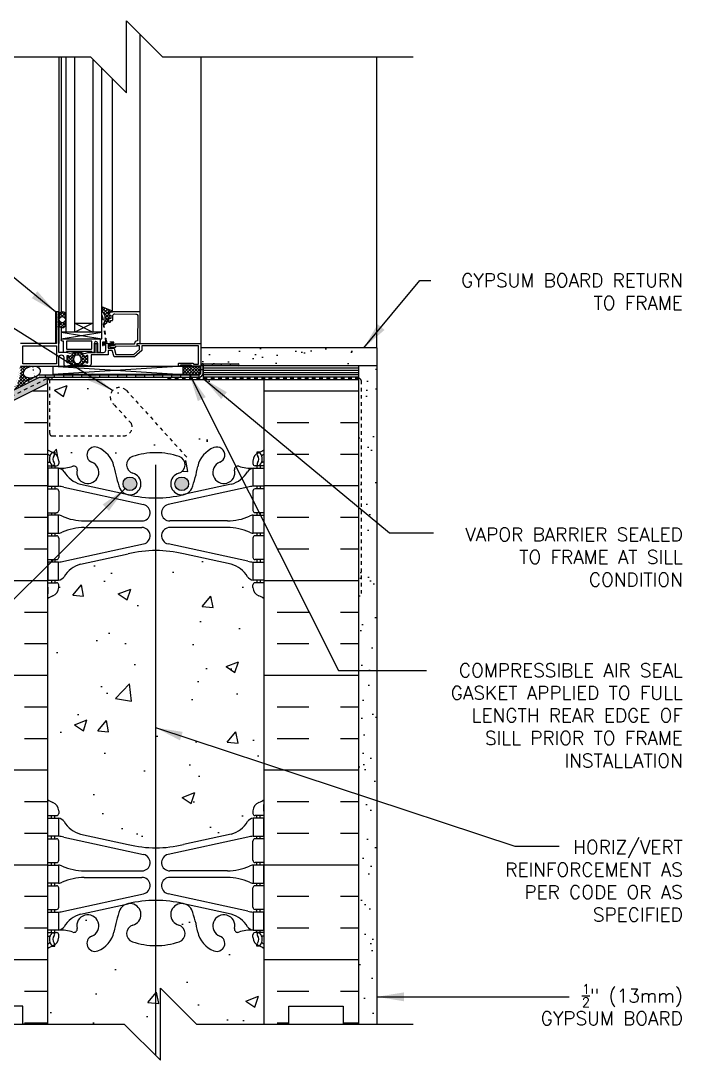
# Model space of a CAD drawing. Header units: inches. Extents: x 2671 to 2825, y 351 to 410.
# Drawn here: x 2804.15 to 2822.48, y 367.01 to 395.8 of the extents above; entities that cross this region are included whole.
import ezdxf

# ---------------------------------------------------------------- set-up
doc = ezdxf.new("R2010")
doc.units = ezdxf.units.IN
doc.header["$LTSCALE"] = 0.5
doc.header["$MEASUREMENT"] = 0
doc.linetypes.add('DASHED2', pattern=[0.375, 0.25, -0.125])
doc.linetypes.add('HIDDEN2', pattern=[0.1875, 0.125, -0.0625])
for name, color, linetype in [('HATCH', 12, 'CONTINUOUS'), ('LINE18', 9, 'CONTINUOUS'), ('line25', 2, 'CONTINUOUS'), ('LINE50', 5, 'CONTINUOUS'), ('LINE65', 3, 'CONTINUOUS'), ('LINE9', 9, 'CONTINUOUS'), ('TEXT', 4, 'CONTINUOUS'), ('Web_Edge', 9, 'CONTINUOUS')]:
    doc.layers.add(name, color=color, linetype=linetype)
doc.styles.add('DIM', font='romans.shx', dxfattribs={"width": 0.7})
doc.styles.get("Standard").update_dxf_attribs({"font": 'romans.shx'})
doc.dimstyles.new('ext_12', dxfattribs={"dimscale": 12, "dimtxt": 0.09375, "dimasz": 0.09375, "dimexe": 0.09375, "dimexo": 0.0625, "dimgap": 0.0625, "dimtad": 1, "dimdec": 1, "dimzin": 3, "dimdsep": 46, "dimlunit": 4, "dimtxsty": 'DIM', "dimcen": 0.09, "dimdle": 0.09375, "dimclrt": 4, "dimadec": 0, "dimazin": 0, "dimtfac": 1, "dimtdec": 1, "dimtmove": 2, "dimatfit": 3, "dimfxl": 1, "dimfrac": 2, "dimtolj": 1, "dimtzin": 0, "dimarcsym": 0})
pattern_1 = [(45, (84.75573, -136.8279), (-0.0441941738, 0.0441941738), []), (135, (84.75573, -136.8279), (-0.0441941738, -0.0441941738), [])]

msp = doc.modelspace()

# ---------------------------------------------------------------- hatches: boundary and pattern name
at = {"layer": 'HATCH'}
h = msp.add_hatch(dxfattribs=at)
h.set_pattern_fill('ANSI37', color=256, scale=0.5, style=0)
h.set_pattern_definition(pattern_1)
h.paths.add_polyline_path([(2805.399, 387.396), (2805.399, 387.643, 0.973119), (2805.209, 387.648), (2805.209, 387.396, 1.00028)])
h.paths.add_polyline_path([(2805.216, 387.519, -1), (2805.391, 387.519, -1)], flags=16)
h.paths.add_polyline_path([(2806.57, 387.737), (2806.695, 387.737, 0.392741), (2806.675, 387.763), (2806.399, 387.874), (2806.399, 387.769, -0.314564), (2806.453, 387.426), (2806.457, 387.4), (2806.483, 387.4, 0.149443), (2806.586, 387.519), (2806.586, 387.519, -0.192913), (2806.594, 387.54, 0.089226), (2806.608, 387.634), (2806.589, 387.637, -0.315299), (2806.587, 387.64)])
h.paths.add_polyline_path([(2805.932, 386.358, -0.772598), (2805.957, 386.344, 0.343149), (2805.962, 386.332), (2805.978, 386.323, 0.131652), (2805.982, 386.322), (2806.001, 386.322, 0.414214), (2806.009, 386.33), (2806.009, 386.519, 0.414214), (2806.001, 386.527), (2805.982, 386.527, 0.131652), (2805.978, 386.526), (2805.962, 386.517, 0.343149), (2805.957, 386.505, -0.772598), (2805.932, 386.491), (2805.824, 386.598), (2805.618, 386.598), (2805.511, 386.491, -0.772598), (2805.486, 386.505, 0.343149), (2805.481, 386.517), (2805.465, 386.526, 0.131652), (2805.461, 386.527), (2805.442, 386.527, 0.414214), (2805.434, 386.519), (2805.434, 386.33, 0.414214), (2805.442, 386.322), (2805.461, 386.322, 0.131652), (2805.465, 386.323), (2805.481, 386.332, 0.343149), (2805.486, 386.344, -0.772598), (2805.511, 386.358), (2805.618, 386.251), (2805.824, 386.251)])
h.paths.add_polyline_path([(2805.749, 386.539), (2805.694, 386.539, 0.323848), (2805.637, 386.498, 0.326502), (2805.637, 386.351, 0.323848), (2805.694, 386.309), (2805.749, 386.309, 0.323848), (2805.806, 386.351, 0.326502), (2805.806, 386.498, 0.323848)], flags=16)
h = msp.add_hatch(dxfattribs=at)
h.set_pattern_fill('AR-SAND', color=256, scale=0.5)
h.set_pattern_definition([(37.5, (84.7557, -136.8279), (-0.03149668, 0.96341188), [0, -0.76, 0, -0.85, 0, -0.8125]), (7.5, (84.7557, -136.8279), (0.88488835, 1.41107303), [0, -0.41, 0, -0.685, 0, -0.2625]), (327.5, (84.1407, -136.8279), (1.55707093, 0.00282953), [0, -0.25, 0, -0.9, 0, -1.175]), (317.5, (84.1407, -136.8279), (1.5030633, 0.4388378), [0, -0.125, 0, -0.59, 0, -0.675])])
edge = h.paths.add_edge_path()
edge.add_line((2814.019, 386.739), (2809.144, 386.739))
edge.add_line((2809.144, 386.739), (2809.144, 386.239))
edge.add_arc((2809.206, 386.239), 0.0625, 90, 180, ccw=False)
edge.add_line((2809.206, 386.301), (2810.175, 386.301))
edge.add_line((2810.175, 386.301), (2810.175, 386.239))
edge.add_line((2810.175, 386.239), (2813.519, 386.239))
edge.add_line((2813.519, 386.239), (2813.519, 384.364))
edge.add_line((2813.519, 384.364), (2813.519, 368.009))
edge.add_line((2813.519, 368.009), (2814.019, 368.009))
edge.add_line((2814.019, 368.009), (2814.019, 386.739))
h = msp.add_hatch(dxfattribs=at)
h.set_pattern_fill('ANSI37', color=256, scale=0.5)
h.set_pattern_definition(pattern_1)
edge = h.paths.add_edge_path()
edge.add_ellipse((2804.459, 386.07), major_axis=(0.228, 0.062), ratio=0.681129, start_angle=70.6754, end_angle=280.6035, ccw=False)
edge.add_line((2804.495, 386.237), (2804.144, 386.237))
edge.add_arc((2803.034, 386.173), 1.112, -32.7538, 3.2914, ccw=False)
edge.add_line((2803.969, 385.572), (2804.297, 385.736))
edge.add_arc((2804.282, 385.763), 0.0313, 117.8751, 297.8751, ccw=False)
edge.add_line((2804.268, 385.791), (2804.543, 385.929))
h.paths.add_polyline_path([(2804.24, 385.986), (2804.24, 385.986), (2804.236, 385.994)])
h = msp.add_hatch(color=7, dxfattribs=at)
h.dxf.hatch_style = 1
h.paths.add_polyline_path([(2810.175, 386.301), (2809.956, 386.301), (2809.956, 386.239), (2810.175, 386.239, 1)])
h.paths.add_polyline_path([(2809.706, 386.301), (2809.456, 386.301), (2809.456, 386.239), (2809.706, 386.239)])
h.paths.add_polyline_path([(2809.206, 386.301, 0.414214), (2809.144, 386.239), (2809.144, 386.237), (2809.144, 386.128), (2809.206, 386.128)])
h.paths.add_polyline_path([(2808.581, 385.99), (2808.331, 385.99), (2808.331, 385.928), (2808.581, 385.928)])
h.paths.add_polyline_path([(2808.081, 385.99), (2807.831, 385.99), (2807.831, 385.928), (2808.081, 385.928)])
h.paths.add_polyline_path([(2807.581, 385.99), (2807.331, 385.99), (2807.331, 385.928), (2807.581, 385.928)])
h.paths.add_polyline_path([(2807.081, 385.99), (2806.831, 385.99), (2806.831, 385.928), (2807.081, 385.928)])
h.paths.add_polyline_path([(2806.581, 385.99), (2806.331, 385.99), (2806.331, 385.928), (2806.581, 385.928)])
h.paths.add_polyline_path([(2806.081, 385.99), (2805.831, 385.99), (2805.831, 385.928), (2806.081, 385.928)])
h.paths.add_polyline_path([(2805.581, 385.99), (2805.331, 385.99), (2805.331, 385.928), (2805.581, 385.928)])
h.paths.add_polyline_path([(2805.081, 385.99), (2804.831, 385.99), (2804.831, 385.928), (2805.081, 385.928)])
edge = h.paths.add_edge_path()
edge.add_line((2804.609, 385.892), (2804.581, 385.948))
edge.add_ellipse((2804.459, 386.07), major_axis=(0.228, 0.062), ratio=0.681129, start_angle=-79.3965, end_angle=-68.7247, ccw=False)
edge.add_line((2804.543, 385.929), (2804.358, 385.836))
edge.add_line((2804.358, 385.836), (2804.386, 385.78))
edge.add_line((2804.386, 385.78), (2804.609, 385.892))
h.paths.add_polyline_path([(2808.831, 385.99), (2809.081, 385.99), (2809.081, 385.928), (2808.831, 385.928)])
h = msp.add_hatch(dxfattribs=at)
h.set_pattern_fill('ANSI37', color=256, scale=0.5)
h.set_pattern_definition([(45, (-0.37189, 10.255974), (-0.0441941738, 0.0441941738), []), (135, (-0.37189, 10.255974), (-0.0441941738, -0.0441941738), [])])
h.paths.add_polyline_path([(2809.116, 386.237), (2808.637, 386.237), (2808.637, 386.006), (2809.116, 386.006)])
h = msp.add_hatch(dxfattribs=at)
h.set_pattern_fill('AR-SAND', color=256, scale=0.05)
h.set_pattern_definition([(37.5, (84.75573, -136.8279), (-0.003149668, 0.0963411885), [0, -0.076, 0, -0.085, 0, -0.08125]), (7.5, (84.75573, -136.8279), (0.088488835, 0.141107303), [0, -0.041, 0, -0.0685, 0, -0.02625]), (327.5, (84.69423, -136.8279), (0.155707093, 0.0002829527), [0, -0.025, 0, -0.09, 0, -0.1175]), (317.5, (84.69423, -136.8279), (0.15030633, 0.043883778), [0, -0.0125, 0, -0.059, 0, -0.0675])])
h.paths.add_polyline_path([(2802.269, 379.484), (2802.144, 379.484), (2800.669, 378.746), (2800.294, 378.746), (2800.294, 383.455), (2802.269, 384.442), (2804.894, 385.755), (2804.894, 385.864), (2805.019, 385.864), (2805.019, 385.928), (2804.68, 385.928), (2800.044, 383.609), (2800.044, 378.496), (2800.728, 378.496), (2802.019, 379.142), (2802.019, 368.009), (2802.269, 368.009)])
h.paths.add_polyline_path([(2802.269, 384.442), (2802.144, 384.38), (2802.144, 379.484), (2802.269, 379.484)], flags=17)
h = msp.add_hatch(dxfattribs=at)
h.set_pattern_fill('INSUL', color=256, scale=7)
h.set_pattern_definition([(0, (84.7557, -136.828), (0, 2.625), []), (0, (84.7557, -135.953), (0, 2.625), [0.875, -0.875]), (0, (84.7557, -135.078), (0, 2.625), [0.875, -0.875])])
h.paths.add_polyline_path([(2804.894, 385.755), (2802.269, 384.442), (2802.269, 368.009), (2802.706, 368.009), (2802.706, 368.509), (2804.206, 368.509), (2804.206, 368.009), (2804.894, 368.009)])
h.paths.add_polyline_path([(2813.519, 385.864), (2810.894, 385.864), (2810.894, 368.009), (2811.581, 368.009), (2811.581, 368.509), (2813.081, 368.509), (2813.081, 368.009), (2813.519, 368.009)])
h = msp.add_hatch(dxfattribs=at)
h.set_pattern_fill('AR-CONC', color=256, scale=0.5)
h.set_pattern_definition([(50, (0, 0), (3.586301, -0.3137607), [0.375, -4.125]), (355, (0, 0), (-0.6937567, 3.7609607), [0.3, -3.3]), (100.45144, (0.299, -0.026), (2.8925442, 3.4472), [0.318701, -3.5057106]), (46.1842, (0, 1), (5.3362067, -0.8275964), [0.5625, -6.1875]), (96.63564, (0.4447, 0.931), (4.67331, 4.870593), [0.478052, -5.258569]), (351.18416, (0, 1), (4.67331, 4.870593), [0.45, -4.95]), (21, (0.5, 0.75), (2.9845353, -2.0130945), [0.375, -4.125]), (326, (0.5, 0.75), (1.2165767, 3.62575), [0.3, -3.3]), (71.45144, (0.7487, 0.5822), (4.201112, 1.6126558), [0.318701, -3.5057106]), (37.5, (0, 0), (0.0607993, 1.66446927), [0, -3.26, 0, -3.35, 0, -3.3125]), (7.5, (0, 0), (1.3153477, 1.9720586), [0, -1.91, 0, -3.185, 0, -1.2625]), (327.5, (-1.115, 0), (2.6691122, -0.11277436), [0, -1.25, 0, -3.9, 0, -5.175]), (317.5, (-1.615, 0), (2.9159308, 0.500525), [0, -1.625, 0, -2.59, 0, -3.675])])
h.paths.add_polyline_path([(2804.894, 385.864), (2804.894, 385.755), (2804.894, 383.92, 0.064398), (2805.004, 383.854), (2805.094, 383.854), (2805.094, 383.813, -0.249069), (2805.204, 383.605), (2805.204, 383.538, -0.414214), (2805.141, 383.475), (2805.094, 383.475), (2805.094, 383.405), (2805.199, 383.405, 0.10046), (2805.592, 383.463, -0.601435), (2805.712, 383.358, 2.182095), (2806.122, 383.571, -1), (2806.285, 383.979, -0.24438), (2806.734, 383.458, 0.053157), (2806.9, 382.844, 0.223253), (2807.1, 382.679), (2807.12, 382.675, 0.955472), (2807.258, 383.269, -0.735593), (2807.245, 383.727, -0.082755), (2807.894, 383.835, -0.082755), (2808.542, 383.727, -0.735593), (2808.53, 383.269, 0.955472), (2808.668, 382.675), (2808.687, 382.679, 0.223253), (2808.888, 382.844, 0.053157), (2809.054, 383.458, -0.24438), (2809.502, 383.979, -1), (2809.665, 383.571, 2.182095), (2810.076, 383.358, -0.601435), (2810.195, 383.463, 0.10046), (2810.589, 383.405), (2810.694, 383.405), (2810.694, 383.475), (2810.646, 383.475, -0.414214), (2810.584, 383.538), (2810.584, 383.605, -0.249069), (2810.694, 383.813), (2810.694, 383.854), (2810.784, 383.854, 0.064398), (2810.894, 383.92), (2810.894, 385.864)])
h.paths.add_polyline_path([(2806.983, 384.301), (2806.998, 384.301, -0.015761)], flags=16)
h.paths.add_polyline_path([(2810.894, 379.791, 0.082415), (2810.75, 379.87, -0.317837), (2810.584, 380.105), (2810.584, 380.173, -0.414214), (2810.646, 380.235), (2810.694, 380.235), (2810.694, 380.305), (2810.589, 380.305, -0.188973), (2810.433, 380.4, 0.196323), (2809.984, 380.746), (2808.662, 381.037, 0.057795), (2807.894, 381.126, 0.057795), (2807.126, 381.037), (2805.804, 380.746, 0.196323), (2805.355, 380.4, -0.188973), (2805.199, 380.305), (2805.094, 380.305), (2805.094, 380.235), (2805.141, 380.235, -0.414214), (2805.204, 380.173), (2805.204, 380.105, -0.317837), (2805.037, 379.87, 0.082415), (2804.894, 379.791), (2804.894, 374.228, 0.082415), (2805.037, 374.149, -0.317837), (2805.204, 373.913), (2805.204, 373.846, -0.414214), (2805.141, 373.783), (2805.094, 373.783), (2805.094, 373.713), (2805.199, 373.713, -0.188973), (2805.355, 373.618, 0.196323), (2805.804, 373.272), (2807.126, 372.981, 0.057795), (2807.894, 372.892, 0.057795), (2808.662, 372.981), (2809.984, 373.272, 0.196323), (2810.433, 373.618, -0.188973), (2810.589, 373.713), (2810.694, 373.713), (2810.694, 373.783), (2810.646, 373.783, -0.414214), (2810.584, 373.846), (2810.584, 373.913, -0.317837), (2810.75, 374.149, 0.082415), (2810.894, 374.228)])
h.paths.add_polyline_path([(2810.894, 370.098, 0.064398), (2810.784, 370.164), (2810.694, 370.164), (2810.694, 370.206, -0.249069), (2810.584, 370.413), (2810.584, 370.481, -0.414214), (2810.646, 370.543), (2810.694, 370.543), (2810.694, 370.613), (2810.589, 370.613, 0.10046), (2810.195, 370.556, -0.601435), (2810.076, 370.661, 2.182095), (2809.665, 370.448, -1), (2809.502, 370.039, -0.24438), (2809.054, 370.56, 0.053157), (2808.888, 371.174, 0.223253), (2808.687, 371.339), (2808.668, 371.343, 0.955472), (2808.53, 370.75, -0.735593), (2808.542, 370.292, -0.082755), (2807.894, 370.184, -0.082755), (2807.245, 370.292, -0.735593), (2807.258, 370.75, 0.955472), (2807.12, 371.343), (2807.1, 371.339, 0.223253), (2806.9, 371.174, 0.053157), (2806.734, 370.56, -0.24438), (2806.285, 370.039, -1), (2806.122, 370.448, 2.182095), (2805.712, 370.661, -0.601435), (2805.592, 370.556, 0.10046), (2805.199, 370.613), (2805.094, 370.613), (2805.094, 370.543), (2805.141, 370.543, -0.414214), (2805.204, 370.481), (2805.204, 370.413, -0.249069), (2805.094, 370.206), (2805.094, 370.164), (2805.004, 370.164, 0.064398), (2804.894, 370.098), (2804.894, 368.009), (2807.019, 368.009), (2808.019, 367.009), (2808.019, 369.009), (2809.019, 368.009), (2810.894, 368.009)])
at = {"layer": 'LINE65'}
for points in [[(2807.363, 382.975, 1), (2806.988, 382.975, 1)], [(2808.8, 382.975, 1), (2808.425, 382.975, 1)]]:
    msp.add_hatch(color=256, dxfattribs=at).paths.add_polyline_path(points)

# ---------------------------------------------------------------- linework, layer by layer
at = {"layer": 'HATCH'}
for p, q in [((2807.458, 387.737), (2807.458, 395.422)), ((2805.209, 394.8), (2805.209, 386.862)), ((2805.274, 394.8), (2805.274, 387.733)), ((2809.144, 394.8), (2809.144, 386.862)), ((2814.019, 386.739), (2814.019, 394.8)), ((2806.695, 387.737), (2806.695, 394.185)), ((2805.274, 387.306), (2805.274, 386.956)), ((2805.274, 387.176), (2806.399, 386.989)), ((2805.274, 386.989), (2806.399, 387.176)), ((2805.849, 386.598), (2805.594, 386.598)), ((2805.036, 386.237), (2808.637, 386.006)), ((2808.637, 386.237), (2805.036, 386.006)), ((2805.849, 386.251), (2805.594, 386.251)), ((2813.519, 386.176), (2809.206, 386.176)), ((2813.519, 386.114), (2809.206, 386.114)), ((2813.519, 386.051), (2809.206, 386.051)), ((2813.519, 385.989), (2809.206, 385.989)), ((2813.519, 385.926), (2809.206, 385.926))]:
    msp.add_line(p, q, dxfattribs=at)
at = {"layer": 'HATCH', "color": 4, "linetype": 'DASHED2', "ltscale": 0.5}
for p, q in [((2813.519, 385.895), (2808.206, 385.895)), ((2813.581, 385.833), (2813.581, 379.864))]:
    msp.add_line(p, q, dxfattribs=at)
at = {"layer": 'HATCH'}
for points in [[(2806.57, 387.737), (2806.695, 387.737), (2806.695, 387.74, 0.36397), (2806.675, 387.763), (2806.399, 387.874), (2806.399, 387.769, -0.314564), (2806.453, 387.426), (2806.457, 387.4), (2806.483, 387.4, 0.264552), (2806.608, 387.634), (2806.589, 387.637, -0.315299), (2806.587, 387.64)], [(2805.209, 387.648), (2805.209, 387.396, 1), (2805.399, 387.396), (2805.399, 387.643, 0.973119)], [(2805.801, 386.508, 0.273456), (2805.749, 386.539), (2805.694, 386.539, 0.273456), (2805.641, 386.508), (2805.628, 386.485, 0.256981), (2805.628, 386.364), (2805.641, 386.341, 0.273456), (2805.694, 386.309), (2805.749, 386.309, 0.273456), (2805.801, 386.341), (2805.814, 386.364, 0.256981), (2805.814, 386.485)]]:
    msp.add_lwpolyline(points, format="xyb", close=True, dxfattribs=at)
msp.add_circle((2805.304, 387.519), 0.0875, dxfattribs=at)
at = {"layer": 'HATCH', "color": 4, "linetype": 'DASHED2', "ltscale": 0.5}
msp.add_arc((2813.519, 385.833), 0.0625, 0, 90, dxfattribs=at)
at = {"layer": 'LINE18'}
for p, q in [((2805.399, 394.8), (2805.399, 387.176)), ((2806.399, 387.176), (2806.399, 394.481)), ((2805.115, 387.737), (2805.115, 386.862)), ((2805.209, 387.737), (2805.115, 387.737)), ((2805.115, 386.862), (2804.159, 386.862))]:
    msp.add_line(p, q, dxfattribs=at)
msp.add_lwpolyline([(2804.144, 386.237), (2805.209, 386.237), (2805.209, 386.479, -1), (2805.344, 386.479), (2805.344, 386.295, 0.414214), (2805.402, 386.237), (2805.425, 386.237, 0.065543), (2805.431, 386.238), (2805.516, 386.261), (2805.593, 386.251, 0.713293), (2805.601, 386.268), (2805.511, 386.358, 0.772598), (2805.486, 386.344, -0.343149), (2805.481, 386.332), (2805.465, 386.323, -0.131652), (2805.461, 386.322), (2805.442, 386.322, -0.414214), (2805.434, 386.33), (2805.434, 386.519, -0.414214), (2805.442, 386.527), (2805.461, 386.527, -0.131652), (2805.465, 386.526), (2805.481, 386.517, -0.343149), (2805.486, 386.505, 0.772598), (2805.511, 386.491), (2805.601, 386.581, 0.713293), (2805.593, 386.598), (2805.516, 386.588), (2805.431, 386.611, 0.065543), (2805.425, 386.612), (2805.209, 386.612), (2805.209, 387.247), (2805.189, 387.267), (2805.209, 387.287), (2805.189, 387.307), (2805.209, 387.327), (2805.189, 387.347), (2805.209, 387.367), (2805.189, 387.387), (2805.209, 387.407), (2805.189, 387.427), (2805.209, 387.447), (2805.189, 387.467), (2805.209, 387.487), (2805.189, 387.507), (2805.209, 387.527), (2805.189, 387.547), (2805.209, 387.567), (2805.189, 387.587), (2805.209, 387.607), (2805.189, 387.627), (2805.209, 387.647), (2805.189, 387.667), (2805.209, 387.687), (2805.209, 387.737), (2805.144, 387.737), (2805.144, 386.862), (2804.144, 386.862)], format="xyb", dxfattribs=at)
at = {"layer": 'LINE18', "linetype": 'HIDDEN2'}
msp.add_lwpolyline([(2806.443, 386.877), (2806.698, 386.877, -0.414214), (2806.703, 386.872), (2806.703, 386.817, 1), (2806.728, 386.817), (2806.728, 386.889, 0.414214), (2806.716, 386.902), (2806.543, 386.902, -0.370632), (2806.531, 386.912), (2806.424, 387.615, 0.995096), (2806.406, 387.612), (2806.504, 386.916, -0.455835), (2806.492, 386.902), (2806.426, 386.902, 0.414214), (2806.413, 386.889), (2806.413, 386.817, 1), (2806.438, 386.817), (2806.438, 386.872, -0.414214)], format="xyb", close=True, dxfattribs=at)
at = {"layer": 'LINE18'}
for points in [[(2806.636, 387.484, -0.414214), (2806.651, 387.499), (2806.683, 387.499, 0.414214), (2806.698, 387.514), (2806.698, 387.624, -0.418403), (2806.761, 387.686), (2807.338, 387.678, -0.413933), (2807.397, 387.617), (2807.388, 386.947, -0.407793), (2807.373, 386.932, 0.413876), (2807.304, 386.861, -0.412234), (2807.289, 386.846), (2806.771, 386.839, 0.339454), (2806.757, 386.827), (2806.748, 386.793), (2806.64, 386.792), (2806.64, 386.797, 1), (2806.61, 386.797), (2806.61, 386.79, 0.372719), (2806.637, 386.761), (2806.657, 386.758), (2806.742, 386.747, 0.380036), (2806.797, 386.785), (2806.798, 386.789), (2807.367, 386.797, 0.457705), (2807.381, 386.815), (2807.374, 386.862), (2807.458, 386.862), (2807.458, 387.737), (2806.638, 387.737, 0.267949), (2806.625, 387.73), (2806.588, 387.666, 0.57735), (2806.601, 387.643), (2806.648, 387.643), (2806.648, 387.549), (2806.616, 387.549, 0.414214), (2806.586, 387.519), (2806.586, 387.465, 0.414214), (2806.601, 387.45), (2806.621, 387.45, 0.414214), (2806.636, 387.465)], [(2806.285, 386.622), (2806.285, 386.862, 1), (2806.185, 386.862), (2806.185, 386.622, -0.414214), (2806.175, 386.612), (2806.133, 386.612, -0.414214), (2806.123, 386.622), (2806.123, 386.633, 0.414214), (2806.113, 386.643), (2805.426, 386.643, 0.414214), (2805.416, 386.633), (2805.416, 386.622, -0.414214), (2805.406, 386.612), (2805.346, 386.612, -0.414214), (2805.336, 386.622), (2805.336, 386.927), (2805.305, 386.927, -1), (2805.305, 386.989), (2806.347, 386.989), (2806.347, 386.622, -0.414214), (2806.337, 386.612), (2806.295, 386.612, -0.414214)], [(2805.431, 386.927, 0.414214), (2805.416, 386.912), (2805.416, 386.72, 0.414214), (2805.431, 386.705), (2806.108, 386.705, 0.414214), (2806.123, 386.72), (2806.123, 386.912, 0.414214), (2806.108, 386.927)], [(2806.21, 386.629), (2806.21, 386.862), (2806.26, 386.862), (2806.26, 386.629), (2806.25, 386.612), (2806.446, 386.612, 0.414214), (2806.508, 386.674), (2806.508, 386.812), (2806.446, 386.812), (2806.446, 386.82, -0.325505), (2806.467, 386.849), (2806.508, 386.862), (2806.68, 386.862, -0.414214), (2806.695, 386.847), (2806.695, 386.827, -0.414214), (2806.68, 386.812), (2806.573, 386.812), (2806.573, 386.729), (2806.737, 386.729), (2806.784, 386.554), (2807.284, 386.554), (2807.445, 386.694), (2807.445, 386.797), (2807.393, 386.797, -0.36397), (2807.383, 386.805), (2807.376, 386.85, -0.466308), (2807.385, 386.862), (2809.144, 386.862), (2809.144, 386.237), (2808.889, 386.237, -0.414214), (2808.879, 386.247), (2808.879, 386.252, 0.414214), (2808.869, 386.262), (2808.584, 386.262, 0.414214), (2808.574, 386.252), (2808.574, 386.247, -0.414214), (2808.564, 386.237), (2808.529, 386.237, -0.414214), (2808.519, 386.247), (2808.519, 386.302, -0.414214), (2808.529, 386.312), (2808.924, 386.312, -0.414214), (2808.934, 386.302), (2808.934, 386.297, 0.414214), (2808.944, 386.287), (2809.079, 386.287), (2809.079, 386.797), (2807.51, 386.797), (2807.51, 386.663), (2807.307, 386.489), (2806.735, 386.489), (2806.687, 386.664), (2806.573, 386.664), (2806.573, 386.547), (2806.099, 386.547), (2806.099, 386.295, -0.414214), (2806.041, 386.237), (2806.018, 386.237, -0.065543), (2806.011, 386.238), (2805.927, 386.261), (2805.85, 386.251, -0.713293), (2805.842, 386.268), (2805.932, 386.358, -0.772598), (2805.957, 386.344, 0.343149), (2805.962, 386.332), (2805.978, 386.323, 0.131652), (2805.982, 386.322), (2806.001, 386.322, 0.414214), (2806.009, 386.33), (2806.009, 386.519, 0.414214), (2806.001, 386.527), (2805.982, 386.527, 0.131652), (2805.978, 386.526), (2805.962, 386.517, 0.343149), (2805.957, 386.505, -0.772598), (2805.932, 386.491), (2805.842, 386.581, -0.713293), (2805.85, 386.598), (2805.927, 386.588), (2806.011, 386.611, -0.065543), (2806.018, 386.612), (2806.22, 386.612)]]:
    msp.add_lwpolyline(points, format="xyb", close=True, dxfattribs=at)
for points in [[(2805.649, 387.176), (2805.649, 387.426), (2806.149, 387.426), (2806.149, 387.176)], [(2805.274, 386.989), (2806.399, 386.989), (2806.399, 387.176), (2805.274, 387.176)], [(2805.144, 386.797), (2805.144, 386.302), (2804.209, 386.302), (2804.209, 386.797)]]:
    msp.add_lwpolyline(points, close=True, dxfattribs=at)
at = {"layer": 'LINE18', "flags": 128}
msp.add_lwpolyline([(2804.894, 386.237), (2809.144, 386.237)], dxfattribs=at)
at = {"layer": 'line25', "color": 12}
for p, q in [((2805.649, 387.176), (2805.649, 394.8)), ((2806.149, 394.731), (2806.149, 387.176)), ((2805.649, 387.426), (2806.149, 387.176)), ((2806.149, 387.426), (2805.649, 387.176))]:
    msp.add_line(p, q, dxfattribs=at)
at = {"layer": 'line25'}
for p, q in [((2810.894, 368.009), (2810.894, 385.864)), ((2811.019, 385.864), (2813.519, 385.864)), ((2804.894, 385.755), (2804.894, 368.009))]:
    msp.add_line(p, q, dxfattribs=at)
at = {"layer": 'line25', "color": 12}
msp.add_ellipse((2804.459, 386.07), major_axis=(0.228, 0.062), ratio=0.681129, start_param=-1.570796, end_param=4.712389, dxfattribs=at)
at = {"layer": 'LINE50', "linetype": 'DASHED2', "ltscale": 0.5}
for p, q in [((2804.866, 385.881), (2800.245, 383.57)), ((2804.956, 384.364), (2804.956, 385.825)), ((2807.07, 385.566), (2808.754, 383.71)), ((2807.217, 384.642), (2806.728, 385.182)), ((2805.019, 384.301), (2806.998, 384.301))]:
    msp.add_line(p, q, dxfattribs=at)
at = {"layer": 'LINE50'}
msp.add_line((2813.519, 368.009), (2813.519, 385.864), dxfattribs=at)
for points in [[(2804.894, 385.755), (2802.269, 384.442)], [(2804.894, 368.009), (2804.206, 368.009), (2804.206, 368.509), (2802.706, 368.509), (2802.706, 368.009), (2802.269, 368.009)], [(2810.894, 368.009), (2811.581, 368.009), (2811.581, 368.509), (2813.081, 368.509), (2813.081, 368.009), (2813.519, 368.009)]]:
    msp.add_lwpolyline(points, dxfattribs=at)
at = {"layer": 'LINE50', "linetype": 'DASHED2', "ltscale": 0.5}
for centre, radius, start, end in [((2804.894, 385.825), 0.0625, 0, 116.5651), ((2806.887, 385.385), 0.257, 44.5514, 231.9548), ((2806.991, 384.547), 0.245, 268.194, 22.7687), ((2805.019, 384.364), 0.0625, 180, 270)]:
    msp.add_arc(centre, radius, start, end, dxfattribs=at)
at = {"layer": 'LINE65'}
msp.add_line((2807.887, 383.5), (2807.887, 367.141), dxfattribs=at)
for centre in [(2807.175, 382.975), (2808.612, 382.975)]:
    msp.add_circle(centre, 0.188, dxfattribs=at)
at = {"layer": 'LINE9'}
for p, q in [((2807.08, 393.8), (2807.08, 395.8)), ((2807.08, 395.8), (2808.08, 394.8)), ((2799.142, 394.8), (2806.08, 394.8)), ((2807.08, 393.8), (2806.08, 394.8)), ((2808.08, 394.8), (2815.019, 394.8)), ((2814.019, 386.739), (2809.144, 386.739)), ((2814.019, 386.739), (2814.019, 368.009)), ((2805.036, 386.237), (2805.036, 386.006)), ((2808.637, 386.237), (2808.637, 386.006)), ((2809.116, 386.237), (2809.116, 386.006)), ((2814.019, 386.239), (2809.144, 386.239)), ((2809.206, 386.128), (2809.144, 386.128)), ((2809.206, 386.301), (2809.206, 385.864)), ((2809.456, 386.301), (2809.456, 386.239)), ((2809.706, 386.301), (2809.706, 386.239)), ((2809.956, 386.301), (2809.956, 386.239)), ((2813.519, 385.864), (2813.519, 386.239)), ((2804.358, 385.836), (2804.386, 385.78)), ((2804.581, 385.948), (2804.609, 385.892)), ((2804.831, 385.99), (2804.831, 385.928)), ((2804.894, 385.864), (2813.519, 385.864)), ((2804.894, 385.755), (2804.894, 385.864)), ((2804.894, 385.864), (2805.019, 385.864)), ((2805.019, 385.864), (2805.019, 385.928)), ((2809.116, 386.006), (2805.036, 386.006)), ((2805.081, 385.99), (2805.081, 385.928)), ((2805.331, 385.99), (2805.331, 385.928)), ((2805.581, 385.99), (2805.581, 385.928)), ((2805.831, 385.99), (2805.831, 385.928)), ((2806.081, 385.99), (2806.081, 385.928)), ((2806.331, 385.99), (2806.331, 385.928)), ((2806.581, 385.99), (2806.581, 385.928)), ((2806.831, 385.99), (2806.831, 385.928)), ((2807.081, 385.99), (2807.081, 385.928)), ((2807.331, 385.99), (2807.331, 385.928)), ((2807.581, 385.99), (2807.581, 385.928)), ((2807.831, 385.99), (2807.831, 385.928)), ((2808.081, 385.99), (2808.081, 385.928)), ((2808.331, 385.99), (2808.331, 385.928)), ((2808.581, 385.99), (2808.581, 385.928)), ((2808.831, 385.99), (2808.831, 385.928)), ((2809.081, 385.99), (2809.081, 385.928)), ((2813.519, 368.009), (2813.519, 386.009)), ((2808.019, 367.009), (2808.019, 369.009)), ((2808.019, 369.009), (2809.019, 368.009)), ((2801.019, 368.009), (2807.019, 368.009)), ((2808.019, 367.009), (2807.019, 368.009)), ((2809.019, 368.009), (2815.019, 368.009))]:
    msp.add_line(p, q, dxfattribs=at)
at = {"layer": 'LINE9', "ltscale": 0.5}
for p, q in [((2809.144, 386.053), (2809.144, 386.239)), ((2809.206, 386.053), (2809.206, 386.301)), ((2809.206, 386.301), (2810.175, 386.301)), ((2804.666, 385.99), (2809.081, 385.99)), ((2804.68, 385.928), (2809.081, 385.928))]:
    msp.add_line(p, q, dxfattribs=at)
at = {"layer": 'LINE9'}
for points in [[(2804.68, 385.928), (2800.044, 383.609)], [(2804.666, 385.99), (2804.268, 385.791)]]:
    msp.add_lwpolyline(points, dxfattribs=at)
at = {"layer": 'LINE9', "ltscale": 0.5}
for centre, radius, start, end in [((2809.206, 386.239), 0.0625, 90, 180), ((2809.081, 386.053), 0.0625, 270, 0), ((2809.081, 386.053), 0.125, 270, 0)]:
    msp.add_arc(centre, radius, start, end, dxfattribs=at)
at = {"layer": 'LINE9'}
for centre, start, end in [((2810.175, 386.27), 270.1432, 89.8568), ((2804.282, 385.763), 117.8751, 297.8751)]:
    msp.add_arc(centre, 0.0313, start, end, dxfattribs=at)
at = {"layer": 'Web_Edge'}
for p, q in [((2805.004, 383.854), (2805.094, 383.854)), ((2805.094, 383.854), (2805.094, 383.813)), ((2810.784, 383.854), (2810.694, 383.854)), ((2810.694, 383.854), (2810.694, 383.813)), ((2804.894, 383.575), (2804.936, 383.575)), ((2805.204, 383.605), (2805.204, 383.538)), ((2810.584, 383.605), (2810.584, 383.538)), ((2810.894, 383.575), (2810.852, 383.575)), ((2804.894, 383.475), (2805.141, 383.475)), ((2805.004, 383.475), (2805.004, 383.405)), ((2805.094, 383.475), (2805.094, 383.405)), ((2810.894, 383.475), (2810.646, 383.475)), ((2810.694, 383.475), (2810.694, 383.405)), ((2810.784, 383.475), (2810.784, 383.405)), ((2805.804, 382.964), (2807.126, 382.674)), ((2809.984, 382.964), (2808.662, 382.674)), ((2804.894, 382.835), (2805.141, 382.835)), ((2805.004, 382.905), (2805.004, 382.835)), ((2805.094, 382.905), (2805.094, 382.835)), ((2805.204, 382.773), (2805.204, 382.238)), ((2805.343, 382.882), (2807.554, 382.4)), ((2810.445, 382.882), (2808.234, 382.4)), ((2810.584, 382.773), (2810.584, 382.238)), ((2810.894, 382.835), (2810.646, 382.835)), ((2810.694, 382.905), (2810.694, 382.835)), ((2810.784, 382.905), (2810.784, 382.835)), ((2804.894, 382.175), (2805.141, 382.175)), ((2805.004, 382.175), (2805.004, 382.105)), ((2805.094, 382.175), (2805.094, 382.105)), ((2810.894, 382.175), (2810.646, 382.175)), ((2810.694, 382.175), (2810.694, 382.105)), ((2810.784, 382.175), (2810.784, 382.105)), ((2805.908, 381.945), (2807.505, 381.945)), ((2805.908, 381.765), (2807.505, 381.765)), ((2809.879, 381.945), (2808.283, 381.945)), ((2809.879, 381.765), (2808.283, 381.765)), ((2804.894, 381.535), (2805.141, 381.535)), ((2805.004, 381.605), (2805.004, 381.535)), ((2805.094, 381.605), (2805.094, 381.535)), ((2805.204, 381.473), (2805.204, 380.938)), ((2810.584, 381.473), (2810.584, 380.938)), ((2810.894, 381.535), (2810.646, 381.535)), ((2810.694, 381.605), (2810.694, 381.535)), ((2810.784, 381.605), (2810.784, 381.535)), ((2805.343, 380.829), (2807.554, 381.311)), ((2810.445, 380.829), (2808.234, 381.311)), ((2805.804, 380.746), (2807.126, 381.037)), ((2809.984, 380.746), (2808.662, 381.037)), ((2804.894, 380.875), (2805.141, 380.875)), ((2805.004, 380.875), (2805.004, 380.805)), ((2805.094, 380.875), (2805.094, 380.805)), ((2810.894, 380.875), (2810.646, 380.875)), ((2810.694, 380.875), (2810.694, 380.805)), ((2810.784, 380.875), (2810.784, 380.805)), ((2804.894, 380.235), (2805.141, 380.235)), ((2804.904, 380.115), (2804.904, 379.929)), ((2805.004, 380.305), (2805.004, 380.235)), ((2805.094, 380.305), (2805.094, 380.235)), ((2805.204, 380.105), (2805.204, 380.173)), ((2810.584, 380.105), (2810.584, 380.173)), ((2810.894, 380.235), (2810.646, 380.235)), ((2810.694, 380.305), (2810.694, 380.235)), ((2810.784, 380.305), (2810.784, 380.235)), ((2810.884, 380.115), (2810.884, 379.929)), ((2804.904, 373.903), (2804.904, 374.089)), ((2810.884, 373.903), (2810.884, 374.089)), ((2804.894, 373.783), (2805.141, 373.783)), ((2805.004, 373.713), (2805.004, 373.783)), ((2805.094, 373.713), (2805.094, 373.783)), ((2805.204, 373.913), (2805.204, 373.846)), ((2810.584, 373.913), (2810.584, 373.846)), ((2810.894, 373.783), (2810.646, 373.783)), ((2810.694, 373.713), (2810.694, 373.783)), ((2810.784, 373.713), (2810.784, 373.783)), ((2804.894, 373.143), (2805.141, 373.143)), ((2805.004, 373.143), (2805.004, 373.213)), ((2805.094, 373.143), (2805.094, 373.213)), ((2805.343, 373.189), (2807.554, 372.708)), ((2805.804, 373.272), (2807.126, 372.981)), ((2810.445, 373.189), (2808.234, 372.708)), ((2809.984, 373.272), (2808.662, 372.981)), ((2810.894, 373.143), (2810.646, 373.143)), ((2810.694, 373.143), (2810.694, 373.213)), ((2810.784, 373.143), (2810.784, 373.213)), ((2805.204, 372.546), (2805.204, 373.081)), ((2810.584, 372.546), (2810.584, 373.081)), ((2804.894, 372.483), (2805.141, 372.483)), ((2805.004, 372.413), (2805.004, 372.483)), ((2805.094, 372.413), (2805.094, 372.483)), ((2810.894, 372.483), (2810.646, 372.483)), ((2810.694, 372.413), (2810.694, 372.483)), ((2810.784, 372.413), (2810.784, 372.483)), ((2805.908, 372.253), (2807.505, 372.253)), ((2805.908, 372.073), (2807.505, 372.073)), ((2809.879, 372.253), (2808.283, 372.253)), ((2809.879, 372.073), (2808.283, 372.073)), ((2804.894, 371.843), (2805.141, 371.843)), ((2805.004, 371.843), (2805.004, 371.913)), ((2805.094, 371.843), (2805.094, 371.913)), ((2805.204, 371.246), (2805.204, 371.781)), ((2810.584, 371.246), (2810.584, 371.781)), ((2810.894, 371.843), (2810.646, 371.843)), ((2810.694, 371.843), (2810.694, 371.913)), ((2810.784, 371.843), (2810.784, 371.913)), ((2805.343, 371.137), (2807.554, 371.618)), ((2810.445, 371.137), (2808.234, 371.618)), ((2804.894, 371.183), (2805.141, 371.183)), ((2805.004, 371.113), (2805.004, 371.183)), ((2805.094, 371.113), (2805.094, 371.183)), ((2805.804, 371.054), (2807.126, 371.345)), ((2809.984, 371.054), (2808.662, 371.345)), ((2810.894, 371.183), (2810.646, 371.183)), ((2810.694, 371.113), (2810.694, 371.183)), ((2810.784, 371.113), (2810.784, 371.183)), ((2804.894, 370.543), (2805.141, 370.543)), ((2805.004, 370.543), (2805.004, 370.613)), ((2805.094, 370.543), (2805.094, 370.613)), ((2810.894, 370.543), (2810.646, 370.543)), ((2810.694, 370.543), (2810.694, 370.613)), ((2810.784, 370.543), (2810.784, 370.613)), ((2804.894, 370.443), (2804.936, 370.443)), ((2805.204, 370.413), (2805.204, 370.481)), ((2810.584, 370.413), (2810.584, 370.481)), ((2810.894, 370.443), (2810.852, 370.443)), ((2805.004, 370.164), (2805.094, 370.164)), ((2805.094, 370.164), (2805.094, 370.206)), ((2810.694, 370.164), (2810.694, 370.206)), ((2810.784, 370.164), (2810.694, 370.164))]:
    msp.add_line(p, q, dxfattribs=at)
for points in [[(2804.899, 382.905), (2805.199, 382.905), (2805.199, 383.405), (2804.899, 383.405)], [(2810.889, 382.905), (2810.589, 382.905), (2810.589, 383.405), (2810.889, 383.405)], [(2804.899, 381.605), (2805.199, 381.605), (2805.199, 382.105), (2804.899, 382.105)], [(2810.889, 381.605), (2810.589, 381.605), (2810.589, 382.105), (2810.889, 382.105)], [(2804.899, 380.305), (2805.199, 380.305), (2805.199, 380.805), (2804.899, 380.805)], [(2810.889, 380.305), (2810.589, 380.305), (2810.589, 380.805), (2810.889, 380.805)], [(2804.899, 373.713), (2805.199, 373.713), (2805.199, 373.213), (2804.899, 373.213)], [(2810.889, 373.713), (2810.589, 373.713), (2810.589, 373.213), (2810.889, 373.213)], [(2804.899, 372.413), (2805.199, 372.413), (2805.199, 371.913), (2804.899, 371.913)], [(2810.889, 372.413), (2810.589, 372.413), (2810.589, 371.913), (2810.889, 371.913)], [(2804.899, 371.113), (2805.199, 371.113), (2805.199, 370.613), (2804.899, 370.613)], [(2810.889, 371.113), (2810.589, 371.113), (2810.589, 370.613), (2810.889, 370.613)]]:
    msp.add_lwpolyline(points, close=True, dxfattribs=at)
for centre, radius, start, end in [((2805.204, 384.312), 0.5, 231.6833, 250.5288), ((2805.204, 384.312), 0.6, 238.8907, 245.0748), ((2805.197, 383.66), 0.25, 140.1145, 222.4609), ((2805.04, 383.791), 0.045, 319.1879, 141.448), ((2804.954, 383.605), 0.25, 0, 70.5288), ((2806.204, 383.775), 0.22, 68.1963, 248.1963), ((2806.009, 383.287), 0.745, 13.2652, 68.1963), ((2807.894, 381.835), 2, 90, 108.923), ((2807.894, 381.835), 2, 71.077, 90), ((2809.779, 383.287), 0.745, 111.8037, 166.7348), ((2809.584, 383.775), 0.22, 291.8037, 111.8037), ((2810.834, 383.605), 0.25, 109.4712, 180), ((2810.748, 383.791), 0.045, 38.552, 220.8121), ((2810.584, 384.312), 0.5, 289.4712, 308.3167), ((2810.59, 383.66), 0.25, 317.5391, 39.8855), ((2810.584, 384.312), 0.6, 294.9252, 301.1093), ((2804.936, 383.595), 0.02, 270, 14.1541), ((2804.942, 383.75), 0.02, 340.7916, 65.0748), ((2805.046, 383.522), 0.045, 222.4609, 42.4609), ((2805.197, 383.66), 0.16, 140.0001, 222.4609), ((2805.141, 383.538), 0.0625, 270, 0), ((2806.009, 383.287), 0.305, 166.6795, 68.1963), ((2807.323, 383.5), 0.24, 108.923, 254.2747), ((2808.465, 383.5), 0.24, 285.7253, 71.077), ((2809.779, 383.287), 0.305, 111.8037, 13.3205), ((2810.646, 383.538), 0.0625, 180, 270), ((2810.741, 383.522), 0.045, 137.5391, 317.5391), ((2810.59, 383.66), 0.16, 317.5391, 39.9999), ((2810.845, 383.75), 0.02, 114.9252, 199.2084), ((2810.852, 383.595), 0.02, 165.8459, 270), ((2805.255, 384.404), 1, 266.7879, 289.9067), ((2805.156, 383.159), 0.25, 37.2777, 80.0823), ((2806.003, 383.687), 0.75, 210.155, 254.5838), ((2805.624, 383.378), 0.09, 346.6795, 108.8651), ((2809.697, 383.929), 3, 189.0273, 201.1984), ((2807.175, 382.975), 0.305, 205.3782, 74.2747), ((2808.612, 382.975), 0.305, 105.7253, 334.6218), ((2806.091, 383.929), 3, 338.8016, 350.9727), ((2809.784, 383.687), 0.75, 285.4162, 329.845), ((2810.163, 383.378), 0.09, 71.1349, 193.3205), ((2810.533, 384.404), 1, 250.0933, 273.2121), ((2810.632, 383.159), 0.25, 99.9177, 142.7223), ((2805.141, 382.773), 0.0625, 0, 90), ((2805.108, 381.91), 1, 76.4291, 84.7991), ((2807.894, 385.941), 3.356, 256.7692, 270), ((2807.894, 385.941), 3.356, 270, 283.2308), ((2810.679, 381.91), 1, 95.2009, 103.5709), ((2810.646, 382.773), 0.0625, 90, 180), ((2807.505, 382.175), 0.23, 270, 77.6055), ((2808.283, 382.175), 0.23, 102.3945, 270), ((2805.141, 382.238), 0.0625, 270, 0), ((2805.195, 381.887), 0.219, 60.4937, 88.92), ((2805.939, 383.545), 1.6, 246.5673, 268.9203), ((2809.849, 383.545), 1.6, 271.0797, 293.4327), ((2810.593, 381.887), 0.219, 91.08, 119.5063), ((2810.646, 382.238), 0.0625, 180, 270), ((2805.939, 380.166), 1.6, 91.0797, 113.4327), ((2805.939, 380.166), 1.6, 91.0797, 113.4327), ((2807.505, 381.535), 0.23, 282.3945, 90), ((2808.283, 381.535), 0.23, 90, 257.6055), ((2809.849, 380.166), 1.6, 66.5673, 88.9203), ((2809.849, 380.166), 1.6, 66.5673, 88.9203), ((2805.141, 381.473), 0.0625, 0, 90), ((2805.195, 381.824), 0.219, 271.08, 299.5063), ((2805.195, 381.824), 0.219, 271.08, 299.5063), ((2810.593, 381.824), 0.219, 240.4937, 268.92), ((2810.593, 381.824), 0.219, 240.4937, 268.92), ((2810.646, 381.473), 0.0625, 90, 180), ((2805.141, 380.938), 0.0625, 270, 0), ((2807.894, 377.77), 3.356, 90, 103.2308), ((2807.894, 377.77), 3.356, 76.7692, 90), ((2810.646, 380.938), 0.0625, 180, 270), ((2805.108, 381.801), 1, 275.2009, 283.5709), ((2806.003, 380.023), 0.75, 105.4162, 149.845), ((2809.784, 380.023), 0.75, 30.155, 74.5838), ((2810.679, 381.801), 1, 256.4291, 264.7991), ((2805.156, 380.552), 0.25, 279.9177, 322.7223), ((2810.632, 380.552), 0.25, 217.2777, 260.0823), ((2804.884, 380.115), 0.02, 0, 60.012), ((2804.954, 380.105), 0.25, 289.4712, 360), ((2805.141, 380.173), 0.0625, 360, 90), ((2810.646, 380.173), 0.0625, 90, 180), ((2810.834, 380.105), 0.25, 180, 250.5288), ((2810.904, 380.115), 0.02, 119.988, 180), ((2804.884, 379.929), 0.02, 301.073, 0), ((2805.204, 379.398), 0.6, 121.073, 121.1093), ((2805.204, 379.398), 0.5, 109.4712, 128.3167), ((2810.584, 379.398), 0.5, 51.6833, 70.5288), ((2810.904, 379.929), 0.02, 180, 238.927), ((2810.584, 379.398), 0.6, 58.8907, 58.927), ((2805.204, 374.62), 0.5, 231.6833, 250.5288), ((2805.204, 374.62), 0.6, 238.8907, 238.927), ((2804.884, 374.089), 0.02, 360, 58.927), ((2804.954, 373.913), 0.25, 0, 70.5288), ((2810.834, 373.913), 0.25, 109.4712, 180), ((2810.584, 374.62), 0.5, 289.4712, 308.3167), ((2810.904, 374.089), 0.02, 121.073, 180), ((2810.584, 374.62), 0.6, 301.073, 301.1093), ((2804.884, 373.903), 0.02, 299.988, 360), ((2805.141, 373.846), 0.0625, 270, 0), ((2805.156, 373.467), 0.25, 37.2777, 80.0823), ((2810.632, 373.467), 0.25, 99.9177, 142.7223), ((2810.646, 373.846), 0.0625, 180, 270), ((2810.904, 373.903), 0.02, 180, 240.012), ((2806.003, 373.995), 0.75, 210.155, 254.5838), ((2809.784, 373.995), 0.75, 285.4162, 329.845), ((2805.141, 373.081), 0.0625, 0, 90), ((2805.108, 372.217), 1, 76.4291, 84.7991), ((2810.679, 372.217), 1, 95.2009, 103.5709), ((2810.646, 373.081), 0.0625, 90, 180), ((2807.894, 376.249), 3.356, 256.7692, 270), ((2807.894, 376.249), 3.356, 270, 283.2308), ((2807.505, 372.483), 0.23, 270, 77.6055), ((2808.283, 372.483), 0.23, 102.3945, 270), ((2805.141, 372.546), 0.0625, 270, 0), ((2805.195, 372.194), 0.219, 60.4937, 88.92), ((2805.195, 372.194), 0.219, 60.4937, 88.92), ((2805.939, 373.853), 1.6, 246.5673, 268.9203), ((2805.939, 373.853), 1.6, 246.5673, 268.9203), ((2809.849, 373.853), 1.6, 271.0797, 293.4327), ((2809.849, 373.853), 1.6, 271.0797, 293.4327), ((2810.593, 372.194), 0.219, 91.08, 119.5063), ((2810.593, 372.194), 0.219, 91.08, 119.5063), ((2810.646, 372.546), 0.0625, 180, 270), ((2805.939, 370.473), 1.6, 91.0797, 113.4327), ((2807.505, 371.843), 0.23, 282.3945, 90), ((2808.283, 371.843), 0.23, 90, 257.6055), ((2809.849, 370.473), 1.6, 66.5673, 88.9203), ((2805.141, 371.781), 0.0625, 0, 90), ((2805.195, 372.132), 0.219, 271.08, 299.5063), ((2810.593, 372.132), 0.219, 240.4937, 268.92), ((2810.646, 371.781), 0.0625, 90, 180), ((2807.894, 368.078), 3.356, 90, 103.2308), ((2807.894, 368.078), 3.356, 76.7692, 90), ((2805.141, 371.246), 0.0625, 270, 0), ((2805.108, 372.109), 1, 275.2009, 283.5709), ((2809.697, 370.089), 3, 158.8016, 170.9727), ((2807.175, 371.043), 0.305, 285.7253, 154.6218), ((2808.612, 371.043), 0.305, 25.3782, 254.2747), ((2806.091, 370.089), 3, 9.0273, 21.1984), ((2810.679, 372.109), 1, 256.4291, 264.7991), ((2810.646, 371.246), 0.0625, 180, 270), ((2806.003, 370.331), 0.75, 105.4162, 149.845), ((2806.009, 370.731), 0.305, 291.8037, 193.3205), ((2809.779, 370.731), 0.305, 346.6795, 248.1963), ((2809.784, 370.331), 0.75, 30.155, 74.5838), ((2805.046, 370.497), 0.045, 317.5391, 137.5391), ((2805.141, 370.481), 0.0625, 360, 90), ((2805.156, 370.859), 0.25, 279.9177, 322.7223), ((2805.255, 369.615), 1, 70.0933, 93.2121), ((2805.624, 370.64), 0.09, 251.1349, 13.3205), ((2806.009, 370.731), 0.745, 291.8037, 346.7348), ((2807.323, 370.519), 0.24, 105.7253, 251.077), ((2808.465, 370.519), 0.24, 288.923, 74.2747), ((2809.779, 370.731), 0.745, 193.2652, 248.1963), ((2810.163, 370.64), 0.09, 166.6795, 288.8651), ((2810.533, 369.615), 1, 86.7879, 109.9067), ((2810.632, 370.859), 0.25, 217.2777, 260.0823), ((2810.646, 370.481), 0.0625, 90, 180), ((2810.741, 370.497), 0.045, 42.4609, 222.4609), ((2805.204, 369.706), 0.6, 114.9252, 121.1093), ((2804.936, 370.423), 0.02, 345.8459, 90), ((2805.197, 370.358), 0.25, 137.5391, 219.8855), ((2804.942, 370.268), 0.02, 294.9252, 19.2084), ((2805.04, 370.228), 0.045, 218.552, 40.8121), ((2805.197, 370.358), 0.16, 137.5391, 219.9999), ((2804.954, 370.413), 0.25, 289.4712, 360), ((2806.204, 370.244), 0.22, 111.8037, 291.8037), ((2807.894, 372.184), 2, 251.077, 270), ((2807.894, 372.184), 2, 270, 288.923), ((2809.584, 370.244), 0.22, 248.1963, 68.1963), ((2810.834, 370.413), 0.25, 180, 250.5288), ((2810.748, 370.228), 0.045, 139.1879, 321.448), ((2810.59, 370.358), 0.16, 320.0001, 42.4609), ((2810.59, 370.358), 0.25, 320.1145, 42.4609), ((2810.845, 370.268), 0.02, 160.7916, 245.0748), ((2810.852, 370.423), 0.02, 90, 194.1541), ((2810.584, 369.706), 0.6, 58.8907, 65.0748), ((2805.204, 369.706), 0.5, 109.4712, 128.3167), ((2810.584, 369.706), 0.5, 51.6833, 70.5288)]:
    msp.add_arc(centre, radius, start, end, dxfattribs=at)

# ---------------------------------------------------------------- texts
at = {"layer": 'TEXT', "char_height": 0.375, "attachment_point": 6}
for s, insert, width in [('\\A1;GYPSUM BOARD RETURN TO FRAME', (2822.493, 388.297), 7.20976), ('\\A1;VAPOR BARRIER SEALED TO FRAME AT SILL CONDITION', (2822.493, 380.946), 7.20976), ('\\A1;{\\H1x;COMPRESSIBLE AIR SEAL GASKET APPLIED TO FULL LENGTH REAR EDGE OF SILL PRIOR TO FRAME INSTALLATION}', (2822.493, 376.559), 7.20976), ('\\A1;{\\H1x;HORIZ/VERT REINFORCEMENT AS PER CODE OR AS SPECIFIED}', (2822.493, 371.977), 6.0168), ('\\A1;{\\H0.7x;\\S1/2;}" (13mm) GYPSUM BOARD', (2822.493, 368.546), 4.53432)]:
    msp.add_mtext(s, dxfattribs=dict(at, insert=insert, width=width))

# ---------------------------------------------------------------- leaders
at = {"layer": 'TEXT'}
for points in [[(2805.115, 387.737), (2799.348, 392.458), (2798.451, 392.458)], [(2806.695, 385.557), (2799.98, 389.774), (2799.083, 389.774)], [(2813.655, 386.739), (2815.209, 388.61), (2815.514, 388.61)], [(2808.831, 385.99), (2812.952, 377.803), (2815.391, 377.803)], [(2809.206, 385.895), (2814.371, 381.616), (2815.59, 381.616)], [(2807.042, 382.843), (2799.967, 375.817), (2795.985, 375.817)], [(2807.887, 376.221), (2817.843, 372.939), (2819.063, 372.939)], [(2814.019, 368.765), (2816.906, 368.765), (2819.345, 368.765)]]:
    msp.add_leader(points, dimstyle='ext_12', override={"dimasz": 0.0625, "dimgap": 0.0625, "dimtad": 0}, dxfattribs=at)

doc.saveas('drawing.dxf')
